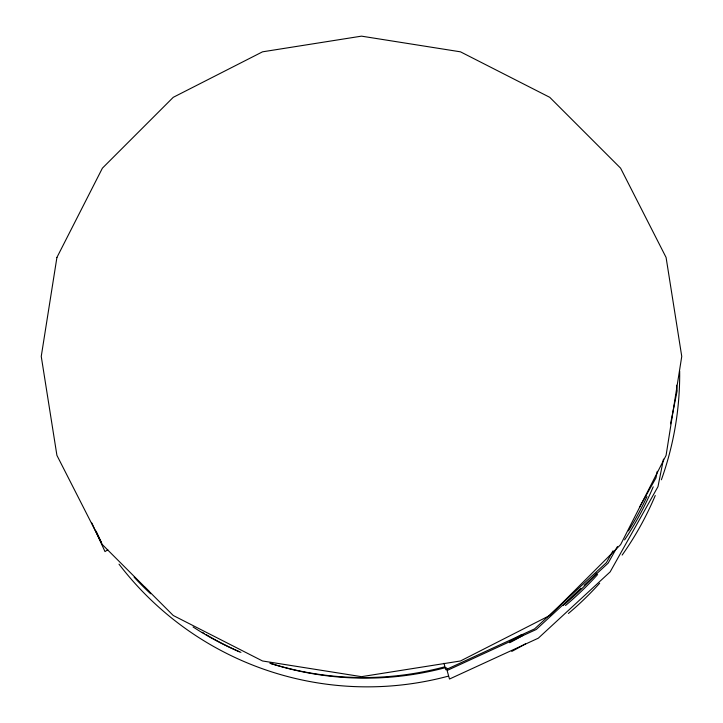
<?xml version="1.0" encoding="UTF-8"?>
<svg xmlns="http://www.w3.org/2000/svg" width="723" height="723" viewBox="0 0 723 723"><rect width="100%" height="100%" fill="white"/><g stroke="black" fill="none" stroke-linecap="round" stroke-linejoin="round"><path stroke-width="1.08" d="M657.27 471.324L655.951 477.939L639.448 507.329M663.488 459.096L657.984 486.642L610.149 571.884L538.31 638.183L449.498 679.033L446.778 669.362M670.537 423.832L677.144 390.781L676.484 385.196M613.05 550.836L606.452 562.593L534.604 628.883L445.793 669.733L443.985 663.289M617.46 546.525L608.106 563.19L584.157 585.287M580.858 588.332L536.267 629.48L447.456 670.329L446.85 668.179M107.79 549.742L105.007 551.604L91.857 523.018M96.141 531.08L101.31 542.304M646.995 496.538A312.444 312.444 0 0 1 628.395 530.863M596.719 573.077A312.444 312.444 0 0 1 562.991 605.612M521.681 634.577A312.444 312.444 0 0 1 510.031 641.084M444.41 666.904A312.444 312.444 0 0 1 269.842 663.172M239.304 651.794A312.444 312.444 0 0 1 193.068 626.949M150.61 593.764A312.444 312.444 0 0 1 134.126 577.216M653.212 486.832A312.444 312.444 0 0 1 624.573 539.909M597.632 574.505A312.444 312.444 0 0 1 565.513 605.485M523.335 635.174A312.444 312.444 0 0 1 509.715 642.72M446.064 667.501A312.444 312.444 0 0 1 270.438 663.434M240.958 652.381A312.444 312.444 0 0 1 206.1 634.604M204.193 633.465A312.444 312.444 0 0 1 202.286 632.318M149.028 591.297A312.444 312.444 0 0 1 144.266 586.633M679.665 371.08A312.444 312.444 0 0 1 661.373 479.792M655.246 495.535A312.444 312.444 0 0 1 622.142 555.092M599.665 583.208A312.444 312.444 0 0 1 568.414 613.466M525.377 643.877A312.444 312.444 0 0 1 511.748 651.423M448.106 676.204A312.444 312.444 0 0 1 119.015 564.166M56.918 257.442L41.247 356.403L56.918 455.373L102.404 544.645L173.258 615.499L262.539 660.985L361.5 676.665L460.461 660.985L549.742 615.499L620.596 544.645L666.082 455.373L681.753 356.403L666.082 257.442L620.596 168.161L549.742 97.316L460.461 51.821L361.5 36.15L262.539 51.821L173.258 97.316L102.404 168.161L56.918 257.442"/></g></svg>
